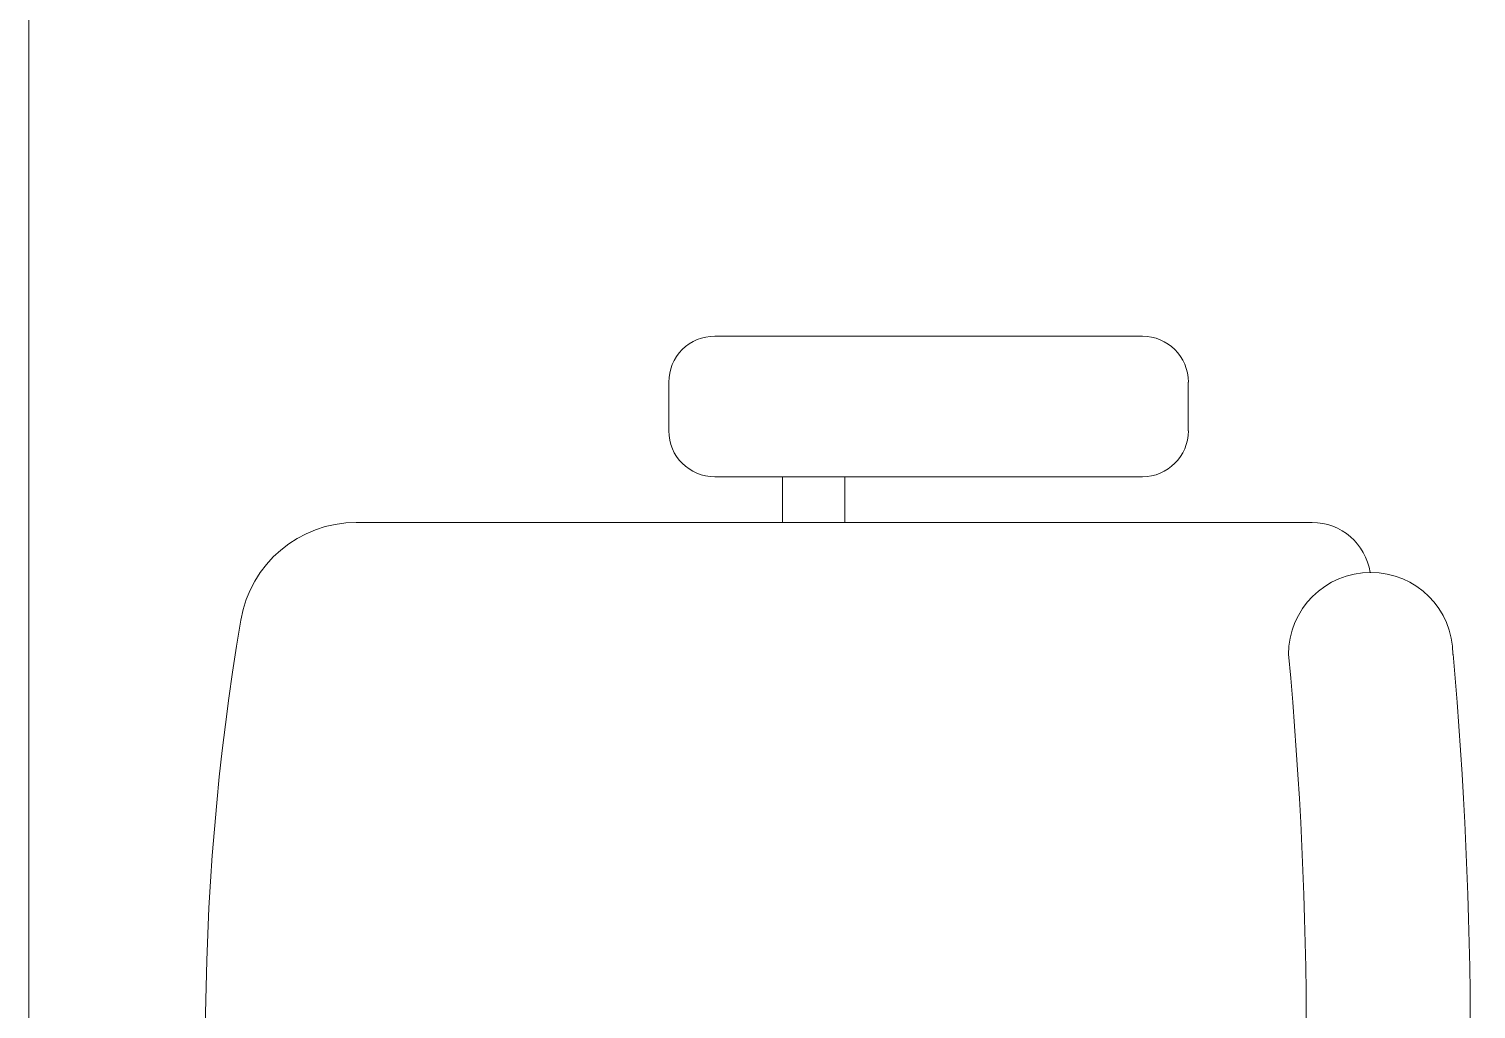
# Model space of a CAD drawing. Header units: millimetres. Extents: x 26027 to 581921, y 7230 to 233891.
# Drawn here: x 479136 to 479754, y 151806 to 152224 of the extents above; entities that cross this region are included whole.
import ezdxf

# ---------------------------------------------------------------- set-up
doc = ezdxf.new("R2010")
doc.units = ezdxf.units.MM
doc.header["$LTSCALE"] = 5
doc.layers.add('Medical Equipment and Furniture', color=163, linetype='Continuous', lineweight=0)
doc.layers.add('NEW', color=1, linetype='Continuous', lineweight=5)

# ---------------------------------------------------------------- blocks, each defined once
blk = doc.blocks.new('GF21043-P')
at = {"color": 0}
blk.add_line((-0.8, 0), (0.8, 0), dxfattribs=at)
blk = doc.blocks.new('*X15')
at = {"color": 0}
for p, q in [((5, 3), (5, 3)), ((5, 3), (5, 3)), ((5, 3), (5, 3)), ((5, 3), (5, 3)), ((5, 3), (5, 3)), ((5, 3), (5, 3)), ((5, 3), (5, 3)), ((5, 3), (5, 3)), ((5, 3), (5, 3)), ((5, 3), (5, 3)), ((5, 3), (5, 3)), ((5, 3), (5, 3)), ((5, 3), (5, 3)), ((5, 3), (5, 3)), ((5, 3), (5, 3)), ((5, 3), (5, 3)), ((5, 3), (5, 3)), ((5, 3), (5, 3)), ((5, 3), (5, 3)), ((5, 3), (5, 3)), ((5, 3), (5, 3)), ((5, 3), (5, 3)), ((5, 3), (5, 3)), ((5, 3), (5, 3)), ((5, 3), (5, 3)), ((5, 3), (5, 3)), ((5, 3), (5, 3)), ((5, 3), (5, 3)), ((5, 3), (5, 3)), ((5, 3), (5, 3)), ((5, 3), (5, 3)), ((5, 3), (5, 3)), ((5, 3), (5, 3)), ((5, 3), (5, 3)), ((5, 3), (5, 3)), ((5, 3), (5, 3)), ((5, 3), (5, 3)), ((5, 3), (5, 3)), ((5, 3), (5, 3)), ((5, 3), (5, 3)), ((5, 3), (5, 3)), ((5, 3), (5, 3)), ((5, 3), (5, 3)), ((5, 3), (5, 3)), ((5, 3), (5, 3)), ((5, 3), (5, 3)), ((5, 3), (5, 3)), ((5, 3), (5, 3)), ((5, 3), (5, 3)), ((5, 3), (5, 3)), ((5, 3), (5, 3)), ((5, 3), (5, 3)), ((5, 3), (5, 3)), ((5, 3), (5, 3)), ((5, 3), (5, 3)), ((5, 3), (5, 3)), ((5, 3), (5, 3)), ((5, 3), (5, 3)), ((5, 3), (5, 3)), ((5, 3), (5, 3)), ((5, 3), (5, 3)), ((5, 3), (5, 3)), ((5, 3), (5, 3)), ((5, 3), (5, 3)), ((5, 3), (5, 3)), ((5, 3), (5, 3)), ((6, 3), (5, 3)), ((5, 3), (5, 3)), ((6, 3), (5, 3)), ((5, 3), (5, 3)), ((6, 3), (5, 3)), ((5, 3), (5, 3)), ((6, 3), (5, 3)), ((5, 3), (5, 3)), ((5, 3), (5, 3)), ((5, 3), (5, 3)), ((5, 3), (5, 3)), ((5, 3), (5, 3)), ((5, 3), (5, 3)), ((5, 3), (5, 3)), ((5, 3), (5, 3)), ((5, 3), (5, 3)), ((5, 3), (5, 3)), ((5, 3), (5, 3)), ((5, 3), (5, 3)), ((5, 3), (5, 3)), ((5, 3), (5, 3)), ((5, 3), (5, 3)), ((5, 3), (5, 3)), ((5, 3), (5, 3)), ((5, 3), (5, 3)), ((5, 3), (5, 3)), ((5, 3), (5, 3)), ((5, 3), (5, 3)), ((5, 3), (5, 3)), ((5, 3), (5, 3)), ((6, 3), (6, 3)), ((6, 3), (6, 3)), ((6, 3), (6, 3)), ((6, 3), (6, 3)), ((6, 3), (6, 3)), ((6, 3), (6, 3)), ((6, 3), (6, 3)), ((6, 3), (6, 3)), ((6, 3), (6, 3)), ((6, 3), (6, 3)), ((6, 3), (6, 3)), ((6, 3), (6, 3)), ((6, 3), (6, 3)), ((6, 3), (6, 3)), ((6, 3), (6, 3)), ((6, 3), (6, 3)), ((6, 3), (6, 3)), ((6, 3), (6, 3)), ((6, 3), (6, 3)), ((6, 3), (6, 3)), ((6, 3), (6, 3)), ((6, 3), (6, 3)), ((6, 3), (6, 3)), ((6, 3), (6, 3)), ((6, 3), (6, 3)), ((6, 3), (6, 3)), ((6, 3), (6, 3)), ((6, 3), (6, 3)), ((6, 3), (6, 3)), ((6, 3), (6, 3)), ((6, 3), (6, 3)), ((6, 3), (6, 3)), ((6, 3), (6, 3)), ((6, 3), (6, 3)), ((6, 3), (6, 3)), ((6, 3), (6, 3)), ((6, 3), (6, 3)), ((6, 3), (6, 3)), ((6, 3), (6, 3)), ((6, 3), (6, 3)), ((6, 3), (6, 3)), ((6, 3), (6, 3)), ((6, 3), (6, 3)), ((6, 3), (6, 3)), ((6, 3), (6, 3)), ((6, 3), (6, 3)), ((6, 3), (6, 3)), ((6, 3), (6, 3)), ((6, 3), (6, 3)), ((6, 3), (6, 3)), ((6, 3), (6, 3)), ((6, 3), (6, 3)), ((6, 3), (6, 3)), ((6, 3), (6, 3)), ((6, 3), (6, 3)), ((6, 3), (6, 3)), ((6, 3), (6, 3)), ((6, 3), (6, 3)), ((6, 3), (6, 3)), ((6, 3), (6, 3)), ((6, 3), (6, 3)), ((6, 3), (6, 3)), ((6, 3), (6, 3)), ((6, 3), (6, 3)), ((6, 3), (6, 3)), ((6, 3), (6, 3)), ((6, 3), (6, 3)), ((6, 3), (6, 3)), ((6, 3), (6, 3)), ((6, 3), (6, 3)), ((6, 3), (6, 3)), ((6, 3), (6, 3)), ((6, 3), (6, 3)), ((6, 3), (6, 3)), ((6, 3), (6, 3)), ((6, 3), (6, 3)), ((6, 3), (6, 3)), ((6, 3), (6, 3)), ((6, 3), (6, 3)), ((6, 3), (6, 3)), ((6, 3), (6, 3)), ((6, 3), (6, 3)), ((6, 3), (6, 3)), ((6, 3), (6, 3)), ((6, 3), (6, 3)), ((6, 3), (6, 3)), ((6, 3), (6, 3)), ((6, 3), (6, 3)), ((6, 3), (6, 3)), ((6, 3), (6, 3)), ((6, 3), (6, 3)), ((6, 3), (6, 3)), ((6, 3), (6, 3)), ((6, 3), (6, 3)), ((6, 3), (6, 3)), ((6, 3), (6, 3)), ((6, 3), (6, 3)), ((6, 3), (6, 3)), ((6, 3), (6, 3)), ((6, 3), (6, 3)), ((6, 3), (6, 3)), ((6, 3), (6, 3)), ((6, 3), (6, 3)), ((6, 3), (6, 3)), ((6, 3), (6, 3)), ((6, 3), (6, 3)), ((6, 3), (6, 3)), ((6, 3), (6, 3)), ((6, 3), (6, 3)), ((6, 3), (6, 3)), ((6, 3), (6, 3)), ((6, 3), (6, 3)), ((6, 3), (6, 3)), ((6, 3), (6, 3)), ((6, 3), (6, 3)), ((6, 3), (6, 3)), ((6, 3), (6, 3)), ((6, 3), (6, 3)), ((6, 3), (6, 3)), ((6, 3), (6, 3)), ((6, 3), (6, 3)), ((6, 3), (6, 3)), ((6, 3), (6, 3)), ((6, 3), (6, 3)), ((6, 3), (6, 3)), ((6, 3), (6, 3)), ((6, 3), (6, 3)), ((6, 3), (6, 3)), ((6, 3), (6, 3)), ((6, 3), (6, 3)), ((6, 3), (6, 3)), ((6, 3), (6, 3)), ((6, 3), (6, 3)), ((6, 3), (6, 3)), ((6, 3), (6, 3)), ((6, 3), (6, 3)), ((6, 3), (6, 3)), ((6, 3), (6, 3)), ((6, 3), (6, 3)), ((6, 3), (6, 3)), ((6, 3), (6, 3)), ((6, 3), (6, 3)), ((6, 3), (6, 3)), ((6, 3), (6, 3)), ((6, 3), (6, 3)), ((6, 3), (6, 3)), ((6, 3), (6, 3)), ((6, 3), (6, 3)), ((6, 3), (6, 3)), ((6, 3), (6, 3)), ((6, 3), (6, 3)), ((6, 3), (6, 3)), ((6, 3), (6, 3)), ((6, 3), (6, 3)), ((6, 3), (6, 3)), ((6, 3), (6, 3)), ((6, 3), (6, 3)), ((6, 3), (6, 3)), ((6, 3), (6, 3)), ((6, 3), (6, 3)), ((6, 3), (6, 3)), ((6, 3), (6, 3)), ((6, 3), (6, 3)), ((6, 3), (6, 3)), ((6, 3), (6, 3)), ((6, 3), (6, 3)), ((6, 3), (6, 3)), ((6, 3), (6, 3)), ((6, 3), (6, 3)), ((6, 3), (6, 3)), ((6, 3), (6, 3)), ((6, 3), (6, 3)), ((6, 3), (6, 3)), ((6, 3), (6, 3)), ((6, 3), (6, 3)), ((6, 3), (6, 3)), ((6, 3), (6, 3)), ((6, 3), (6, 3)), ((6, 3), (6, 3)), ((6, 3), (6, 3)), ((6, 3), (6, 3)), ((6, 3), (6, 3)), ((6, 3), (6, 3)), ((6, 3), (6, 3)), ((6, 3), (6, 3)), ((6, 3), (6, 3)), ((6, 3), (6, 3)), ((6, 3), (6, 3)), ((6, 3), (6, 3)), ((6, 3), (6, 3)), ((6, 3), (6, 3)), ((6, 3), (6, 3)), ((6, 3), (6, 3)), ((6, 3), (6, 3)), ((6, 3), (6, 3)), ((6, 3), (6, 3)), ((6, 3), (6, 3)), ((6, 3), (6, 3)), ((6, 3), (6, 3)), ((6, 3), (6, 3)), ((6, 3), (6, 3)), ((6, 3), (6, 3)), ((6, 3), (6, 3)), ((6, 3), (6, 3)), ((6, 3), (5, 3)), ((6, 3), (5, 3)), ((6, 3), (5, 3)), ((6, 3), (5, 3)), ((6, 3), (5, 3)), ((6, 3), (6, 3)), ((6, 3), (6, 3)), ((6, 3), (6, 3)), ((6, 3), (6, 3)), ((6, 3), (6, 3)), ((6, 3), (6, 3)), ((6, 3), (6, 3)), ((6, 3), (6, 3)), ((6, 3), (6, 3)), ((6, 3), (6, 3)), ((6, 3), (6, 3)), ((6, 3), (6, 3)), ((6, 3), (6, 3)), ((6, 3), (6, 3)), ((6, 3), (6, 3)), ((6, 3), (6, 3)), ((6, 3), (6, 3)), ((6, 3), (6, 3)), ((6, 3), (6, 3)), ((6, 3), (6, 3)), ((6, 3), (6, 3)), ((6, 3), (6, 3)), ((6, 3), (6, 3)), ((6, 3), (6, 3)), ((6, 3), (6, 3)), ((6, 3), (6, 3)), ((6, 3), (6, 3)), ((6, 3), (6, 3)), ((6, 3), (6, 3)), ((6, 3), (6, 3)), ((6, 3), (6, 3)), ((6, 3), (6, 3)), ((6, 3), (6, 3)), ((6, 3), (6, 3)), ((6, 3), (6, 3)), ((6, 3), (6, 3)), ((6, 3), (6, 3)), ((6, 3), (6, 3)), ((6, 3), (6, 3)), ((6, 3), (6, 3)), ((6, 3), (6, 3)), ((6, 3), (6, 3)), ((6, 3), (6, 3)), ((6, 3), (6, 3)), ((6, 3), (6, 3)), ((6, 3), (6, 3)), ((6, 3), (6, 3)), ((6, 3), (6, 3)), ((6, 3), (6, 3)), ((6, 3), (6, 3)), ((6, 3), (6, 3)), ((6, 3), (6, 3)), ((6, 3), (6, 3)), ((6, 3), (6, 3)), ((6, 3), (6, 3)), ((6, 3), (6, 3)), ((6, 3), (6, 3)), ((6, 3), (6, 3)), ((6, 3), (6, 3)), ((6, 3), (6, 3)), ((6, 3), (6, 3)), ((6, 3), (6, 3)), ((6, 3), (6, 3)), ((6, 3), (6, 3)), ((6, 3), (6, 3)), ((6, 3), (6, 3)), ((6, 3), (6, 3)), ((6, 3), (6, 3)), ((6, 3), (6, 3)), ((6, 3), (6, 3)), ((6, 3), (6, 3)), ((6, 3), (6, 3)), ((6, 3), (6, 3)), ((6, 3), (6, 3)), ((6, 3), (6, 3)), ((6, 3), (6, 3)), ((6, 3), (6, 3)), ((6, 3), (6, 3)), ((6, 3), (6, 3)), ((6, 3), (6, 3)), ((6, 3), (6, 3)), ((6, 3), (6, 3)), ((6, 3), (6, 3)), ((6, 3), (6, 3)), ((6, 3), (6, 3)), ((6, 3), (6, 3)), ((6, 3), (6, 3)), ((6, 3), (6, 3)), ((6, 3), (6, 3)), ((6, 3), (6, 3)), ((6, 3), (6, 3)), ((6, 3), (6, 3)), ((6, 3), (6, 3)), ((6, 3), (6, 3)), ((6, 3), (6, 3)), ((6, 3), (6, 3)), ((6, 3), (6, 3)), ((6, 3), (6, 3)), ((6, 3), (6, 3)), ((6, 3), (6, 3)), ((6, 3), (6, 3)), ((6, 3), (6, 3)), ((6, 3), (6, 3)), ((6, 3), (6, 3)), ((6, 3), (6, 3)), ((6, 3), (6, 3)), ((6, 3), (6, 3)), ((6, 3), (6, 3)), ((6, 3), (6, 3)), ((6, 3), (6, 3)), ((6, 3), (6, 3)), ((6, 3), (6, 3)), ((6, 3), (6, 3)), ((6, 3), (6, 3)), ((6, 3), (6, 3)), ((6, 3), (6, 3)), ((6, 3), (6, 3)), ((6, 3), (6, 3)), ((6, 3), (6, 3)), ((6, 3), (6, 3)), ((6, 3), (6, 3)), ((6, 3), (6, 3)), ((6, 3), (6, 3)), ((6, 3), (6, 3)), ((6, 3), (6, 3)), ((6, 3), (6, 3)), ((6, 3), (6, 3)), ((6, 3), (6, 3)), ((6, 3), (6, 3)), ((6, 3), (6, 3)), ((6, 3), (6, 3)), ((6, 3), (6, 3)), ((6, 3), (6, 3)), ((6, 3), (6, 3)), ((6, 3), (6, 3)), ((6, 3), (6, 3)), ((6, 3), (6, 3)), ((6, 3), (6, 3)), ((6, 3), (6, 3)), ((6, 3), (6, 3)), ((6, 3), (6, 3)), ((6, 3), (6, 3)), ((6, 3), (6, 3)), ((6, 3), (6, 3)), ((6, 3), (6, 3)), ((6, 3), (6, 3)), ((6, 3), (6, 3)), ((6, 3), (6, 3)), ((6, 3), (6, 3)), ((6, 3), (6, 3)), ((6, 3), (6, 3)), ((6, 3), (6, 3)), ((6, 3), (6, 3)), ((6, 3), (6, 3)), ((6, 3), (6, 3)), ((6, 3), (6, 3)), ((6, 3), (6, 3)), ((6, 3), (6, 3)), ((6, 3), (6, 3)), ((6, 3), (6, 3)), ((6, 3), (6, 3)), ((6, 3), (6, 3)), ((6, 3), (6, 3)), ((6, 3), (6, 3)), ((6, 3), (6, 3)), ((6, 3), (6, 3)), ((6, 3), (6, 3)), ((6, 3), (6, 3)), ((6, 3), (6, 3)), ((6, 3), (6, 3)), ((6, 3), (6, 3)), ((6, 3), (6, 3)), ((6, 3), (6, 3)), ((6, 3), (6, 3)), ((6, 3), (6, 3)), ((6, 3), (6, 3)), ((6, 3), (6, 3)), ((6, 3), (6, 3)), ((6, 3), (6, 3)), ((6, 3), (6, 3)), ((6, 3), (6, 3)), ((6, 3), (6, 3)), ((6, 3), (6, 3)), ((6, 3), (6, 3)), ((6, 3), (6, 3)), ((6, 3), (6, 3)), ((6, 3), (6, 3)), ((6, 3), (6, 3)), ((6, 3), (6, 3)), ((6, 3), (6, 3)), ((6, 3), (6, 3)), ((6, 3), (6, 3)), ((6, 3), (6, 3)), ((6, 3), (6, 3)), ((6, 3), (6, 3)), ((6, 3), (6, 3)), ((6, 3), (6, 3)), ((6, 3), (6, 3)), ((6, 3), (6, 3)), ((6, 3), (6, 3)), ((6, 3), (6, 3)), ((6, 3), (6, 3)), ((6, 3), (6, 3)), ((6, 3), (6, 3)), ((6, 3), (6, 3)), ((6, 3), (6, 3)), ((6, 3), (6, 3)), ((6, 3), (6, 3)), ((6, 3), (6, 3)), ((6, 3), (6, 3)), ((6, 3), (6, 3)), ((6, 3), (6, 3)), ((6, 3), (6, 3)), ((6, 3), (6, 3)), ((6, 3), (6, 3)), ((6, 3), (6, 3)), ((6, 3), (6, 3)), ((6, 3), (6, 3)), ((6, 3), (6, 3)), ((6, 3), (6, 3)), ((6, 3), (6, 3)), ((6, 3), (6, 3)), ((6, 3), (6, 3)), ((6, 3), (6, 3)), ((6, 3), (6, 3)), ((6, 3), (6, 3)), ((6, 3), (6, 3)), ((6, 3), (6, 3)), ((6, 3), (6, 3)), ((6, 3), (6, 3)), ((6, 3), (6, 3)), ((6, 3), (6, 3)), ((6, 3), (6, 3)), ((6, 3), (6, 3)), ((6, 3), (6, 3)), ((6, 3), (6, 3)), ((6, 3), (6, 3)), ((6, 3), (6, 3)), ((6, 3), (6, 3)), ((6, 3), (6, 3)), ((6, 3), (6, 3)), ((6, 3), (6, 3)), ((6, 3), (6, 3)), ((6, 3), (6, 3)), ((6, 3), (6, 3)), ((6, 3), (6, 3)), ((6, 3), (6, 3)), ((6, 3), (6, 3)), ((6, 3), (6, 3)), ((6, 3), (6, 3)), ((6, 3), (6, 3)), ((6, 3), (6, 3)), ((6, 3), (6, 3)), ((6, 3), (6, 3)), ((6, 3), (6, 3)), ((6, 3), (6, 3)), ((6, 3), (6, 3)), ((6, 3), (6, 3)), ((6, 3), (6, 3)), ((6, 3), (6, 3)), ((6, 3), (6, 3)), ((6, 3), (6, 3)), ((6, 3), (6, 3)), ((6, 3), (6, 3)), ((6, 3), (6, 3)), ((6, 3), (6, 3)), ((6, 3), (6, 3)), ((6, 3), (6, 3)), ((6, 3), (6, 3)), ((6, 3), (6, 3)), ((6, 3), (6, 3)), ((6, 3), (6, 3)), ((6, 3), (6, 3)), ((6, 3), (6, 3)), ((6, 3), (6, 3)), ((6, 3), (6, 3)), ((6, 3), (6, 3)), ((6, 3), (6, 3)), ((6, 3), (6, 3)), ((6, 3), (6, 3)), ((6, 3), (6, 3)), ((6, 3), (6, 3)), ((6, 3), (6, 3)), ((6, 3), (6, 3)), ((6, 3), (6, 3)), ((6, 3), (6, 3)), ((6, 3), (6, 3)), ((6, 3), (6, 3)), ((6, 3), (6, 3)), ((6, 3), (6, 3)), ((6, 3), (6, 3)), ((6, 3), (6, 3)), ((6, 3), (6, 3)), ((6, 3), (6, 3)), ((6, 3), (6, 3)), ((6, 3), (6, 3)), ((6, 3), (6, 3)), ((6, 3), (6, 3)), ((6, 3), (6, 3)), ((6, 3), (6, 3)), ((6, 3), (6, 3)), ((6, 3), (6, 3)), ((6, 3), (6, 3)), ((6, 3), (6, 3)), ((6, 3), (6, 3)), ((6, 3), (6, 3)), ((6, 3), (6, 3)), ((6, 3), (6, 3)), ((6, 3), (6, 3)), ((6, 3), (6, 3)), ((6, 3), (6, 3)), ((6, 3), (6, 3)), ((6, 3), (6, 3)), ((6, 3), (6, 3)), ((6, 3), (6, 3)), ((6, 3), (6, 3)), ((6, 3), (6, 3))]:
    blk.add_line(p, q, dxfattribs=at)
blk = doc.blocks.new('*X16')
at = {"color": 0}
for p, q in [((13, 1), (13, 1)), ((13, 1), (13, 1)), ((13, 1), (13, 1)), ((13, 1), (13, 1)), ((13, 1), (13, 1)), ((13, 1), (13, 1)), ((13, 1), (13, 1)), ((13, 1), (13, 1)), ((13, 1), (13, 1)), ((13, 1), (13, 1)), ((13, 1), (13, 1)), ((13, 1), (13, 1)), ((13, 1), (13, 1)), ((13, 1), (13, 1)), ((13, 1), (13, 1)), ((13, 1), (14, 1)), ((13, 1), (14, 1)), ((13, 1), (14, 1)), ((13, 1), (13, 1)), ((13, 1), (13, 1)), ((13, 1), (13, 1)), ((13, 1), (13, 1)), ((13, 1), (13, 1)), ((13, 1), (13, 1)), ((13, 1), (13, 1)), ((13, 1), (13, 1)), ((13, 1), (13, 1)), ((13, 1), (13, 1)), ((13, 1), (13, 1)), ((13, 1), (13, 1)), ((13, 1), (13, 1)), ((13, 1), (13, 1)), ((13, 1), (13, 1)), ((13, 1), (13, 1)), ((13, 1), (13, 1)), ((13, 1), (13, 1)), ((13, 1), (13, 1)), ((13, 1), (13, 1)), ((13, 1), (13, 1)), ((13, 1), (13, 1)), ((13, 1), (13, 1)), ((13, 1), (13, 1)), ((13, 1), (13, 1)), ((13, 1), (13, 1)), ((13, 1), (13, 1)), ((13, 1), (13, 1)), ((13, 1), (13, 1)), ((13, 1), (13, 1)), ((13, 1), (13, 1)), ((13, 1), (13, 1)), ((13, 1), (13, 1)), ((13, 1), (13, 1)), ((13, 1), (13, 1)), ((13, 1), (13, 1)), ((13, 1), (13, 1)), ((13, 1), (13, 1)), ((13, 1), (13, 1)), ((13, 1), (13, 1)), ((13, 1), (13, 1)), ((13, 1), (13, 1)), ((13, 1), (13, 1)), ((13, 1), (13, 1)), ((13, 1), (13, 1)), ((13, 1), (13, 1)), ((13, 1), (13, 1)), ((13, 1), (13, 1)), ((13, 1), (13, 1)), ((13, 1), (13, 1)), ((13, 1), (13, 1)), ((13, 1), (13, 1)), ((13, 1), (13, 1)), ((13, 1), (13, 1)), ((13, 1), (13, 1)), ((13, 1), (13, 1)), ((13, 1), (13, 1)), ((13, 1), (13, 1)), ((13, 1), (13, 1)), ((13, 1), (13, 1)), ((13, 1), (13, 1)), ((13, 1), (13, 1)), ((13, 1), (13, 1)), ((13, 1), (13, 1)), ((13, 1), (13, 1)), ((13, 1), (13, 1)), ((13, 1), (13, 1)), ((13, 1), (13, 1)), ((13, 1), (13, 1)), ((13, 1), (13, 1)), ((13, 1), (13, 1)), ((13, 1), (13, 1)), ((13, 1), (13, 1)), ((13, 1), (13, 1)), ((13, 1), (13, 1)), ((13, 1), (13, 1)), ((13, 1), (13, 1)), ((13, 1), (13, 1)), ((13, 1), (13, 1)), ((13, 1), (13, 1)), ((13, 1), (13, 1)), ((13, 1), (13, 1)), ((13, 1), (13, 1)), ((13, 1), (13, 1)), ((13, 1), (13, 1)), ((13, 1), (13, 1)), ((13, 1), (13, 1)), ((13, 1), (13, 1)), ((13, 1), (13, 1)), ((13, 1), (13, 1)), ((13, 1), (13, 1)), ((13, 1), (13, 1)), ((13, 1), (13, 1)), ((13, 1), (13, 1)), ((13, 1), (13, 1)), ((13, 1), (13, 1)), ((13, 1), (13, 1)), ((13, 1), (13, 1)), ((13, 1), (13, 1)), ((13, 1), (13, 1)), ((13, 1), (13, 1)), ((13, 1), (13, 1)), ((13, 1), (13, 1)), ((13, 1), (13, 1)), ((13, 1), (13, 1)), ((13, 1), (14, 1)), ((13, 0), (13, 0)), ((13, 0), (13, 0)), ((13, 0), (13, 0)), ((13, 0), (13, 0)), ((13, 0), (13, 0)), ((13, 0), (13, 0)), ((13, 0), (13, 0)), ((13, 0), (13, 0)), ((13, 0), (13, 0)), ((13, 0), (13, 0)), ((13, 0), (13, 0)), ((13, 0), (13, 0)), ((13, 0), (13, 0)), ((13, 0), (13, 0)), ((13, 0), (13, 0)), ((13, 0), (13, 0)), ((13, 0), (13, 0)), ((13, 0), (13, 0)), ((13, 0), (13, 0)), ((13, 0), (13, 0)), ((13, 0), (13, 0)), ((13, 0), (13, 0)), ((13, 0), (13, 0)), ((13, 0), (13, 0)), ((13, 0), (13, 0)), ((13, 0), (13, 0)), ((13, 0), (13, 0)), ((13, 0), (13, 0)), ((13, 0), (13, 0)), ((13, 0), (13, 0)), ((13, 0), (13, 0)), ((13, 0), (13, 0)), ((13, 0), (13, 0)), ((13, 0), (13, 0)), ((13, 0), (13, 0)), ((13, 0), (13, 0)), ((13, 0), (13, 0)), ((13, 0), (13, 0)), ((13, 0), (13, 0)), ((13, 0), (13, 0)), ((13, 0), (13, 0)), ((13, 0), (13, 0)), ((13, 0), (13, 0)), ((13, 0), (13, 0)), ((13, 0), (13, 0)), ((13, 0), (13, 0)), ((13, 0), (13, 0)), ((13, 0), (13, 0)), ((13, 0), (14, 0)), ((13, 0), (14, 0)), ((13, 0), (13, 0)), ((13, 0), (14, 0)), ((14, 1), (14, 1)), ((14, 1), (14, 1)), ((14, 1), (14, 1)), ((14, 1), (14, 1)), ((14, 1), (14, 1)), ((14, 1), (14, 1)), ((14, 1), (14, 1)), ((14, 1), (14, 1)), ((14, 1), (14, 1)), ((14, 1), (14, 1)), ((14, 1), (14, 1)), ((14, 1), (14, 1)), ((14, 1), (14, 1)), ((14, 1), (14, 1)), ((14, 1), (14, 1)), ((14, 1), (14, 1)), ((14, 1), (14, 1)), ((14, 1), (14, 1)), ((14, 1), (14, 1)), ((14, 1), (14, 1)), ((14, 1), (14, 1)), ((14, 1), (14, 1)), ((14, 1), (14, 1)), ((14, 1), (14, 1)), ((14, 1), (14, 1)), ((14, 1), (14, 1)), ((14, 1), (14, 1)), ((14, 1), (14, 1)), ((14, 1), (14, 1)), ((14, 1), (14, 1)), ((14, 1), (14, 1)), ((14, 1), (14, 1)), ((14, 1), (14, 1)), ((14, 1), (14, 1)), ((14, 1), (14, 1)), ((14, 1), (14, 1)), ((14, 1), (14, 1)), ((14, 1), (14, 1)), ((14, 1), (14, 1)), ((14, 1), (14, 1)), ((14, 1), (14, 1)), ((14, 1), (14, 1)), ((14, 1), (14, 1)), ((14, 1), (14, 1)), ((14, 1), (14, 1)), ((14, 1), (14, 1)), ((14, 1), (14, 1)), ((14, 1), (14, 1)), ((14, 1), (14, 1)), ((14, 1), (14, 1)), ((14, 1), (14, 1)), ((14, 1), (14, 1)), ((14, 1), (14, 1)), ((14, 1), (14, 1)), ((14, 1), (14, 1)), ((14, 1), (14, 1)), ((14, 1), (14, 1)), ((14, 1), (14, 1)), ((14, 1), (14, 1)), ((14, 1), (14, 1)), ((14, 1), (14, 1)), ((14, 1), (14, 1)), ((14, 1), (14, 1)), ((14, 1), (14, 1)), ((14, 1), (14, 1)), ((14, 1), (14, 1)), ((14, 1), (14, 1)), ((14, 1), (14, 1)), ((14, 1), (14, 1)), ((14, 1), (14, 1)), ((14, 1), (14, 1)), ((14, 1), (14, 1)), ((14, 1), (14, 1)), ((14, 1), (14, 1)), ((14, 1), (14, 1)), ((14, 1), (14, 1)), ((14, 1), (14, 1)), ((14, 1), (14, 1)), ((14, 1), (14, 1)), ((14, 1), (14, 1)), ((14, 1), (14, 1)), ((14, 1), (14, 1)), ((14, 1), (14, 1)), ((14, 1), (14, 1)), ((14, 1), (14, 1)), ((14, 1), (14, 1)), ((14, 1), (14, 1)), ((14, 1), (14, 1)), ((14, 1), (14, 1)), ((14, 1), (14, 1)), ((14, 1), (14, 1)), ((14, 1), (14, 1)), ((14, 1), (14, 1)), ((14, 1), (14, 1)), ((14, 0), (14, 0)), ((14, 0), (14, 0)), ((14, 0), (14, 0)), ((14, 0), (14, 0)), ((14, 0), (14, 0)), ((14, 0), (14, 0)), ((14, 0), (14, 0)), ((14, 0), (14, 0)), ((14, 0), (14, 0)), ((14, 0), (14, 0)), ((14, 0), (14, 0)), ((14, 0), (14, 0)), ((14, 0), (14, 0)), ((14, 0), (14, 0)), ((14, 0), (14, 0)), ((14, 0), (14, 0)), ((14, 0), (14, 0)), ((14, 0), (14, 0)), ((14, 0), (14, 0)), ((14, 0), (14, 0)), ((14, 0), (14, 0)), ((14, 0), (14, 0)), ((14, 0), (14, 0)), ((14, 0), (14, 0)), ((14, 0), (14, 0)), ((14, 0), (14, 0)), ((14, 0), (14, 0)), ((14, 0), (14, 0)), ((14, 0), (14, 0)), ((14, 0), (14, 0)), ((14, 0), (14, 0)), ((14, 0), (14, 0)), ((14, 0), (14, 0)), ((14, 0), (14, 0)), ((14, 0), (14, 0)), ((14, 0), (14, 0)), ((14, 0), (14, 0)), ((14, 0), (14, 0)), ((14, 0), (14, 0)), ((14, 0), (14, 0)), ((14, 0), (14, 0)), ((14, 0), (14, 0)), ((14, 0), (14, 0)), ((14, 0), (14, 0)), ((14, 0), (14, 0)), ((14, 0), (14, 0)), ((14, 0), (14, 0)), ((14, 0), (14, 0)), ((13, 0), (13, 0)), ((13, 0), (14, 0)), ((13, 0), (13, 0)), ((13, 0), (14, 0)), ((13, 0), (13, 0)), ((13, 0), (14, 0)), ((13, 0), (13, 0)), ((13, 0), (13, 0)), ((13, 0), (13, 0)), ((13, 0), (13, 0)), ((13, 0), (14, 0)), ((13, 0), (13, 0)), ((13, 0), (14, 0)), ((13, 0), (13, 0)), ((13, 0), (14, 0)), ((13, 0), (13, 0)), ((13, 0), (14, 0)), ((13, 0), (13, 0)), ((13, 0), (14, 0)), ((13, 0), (13, 0)), ((13, 0), (14, 0)), ((13, 0), (13, 0)), ((13, 0), (14, 0)), ((13, 0), (13, 0)), ((13, 0), (13, 0)), ((13, 0), (13, 0)), ((13, 0), (14, 0)), ((13, 0), (13, 0)), ((13, 0), (14, 0)), ((13, 0), (13, 0)), ((13, 0), (14, 0)), ((13, 0), (13, 0)), ((13, 0), (14, 0)), ((13, 0), (13, 0)), ((13, 0), (13, 0)), ((13, 0), (13, 0)), ((13, 0), (13, 0)), ((13, 0), (13, 0)), ((13, 0), (13, 0)), ((13, 0), (13, 0)), ((13, 0), (13, 0)), ((13, 0), (13, 0)), ((13, 0), (13, 0)), ((13, 0), (13, 0)), ((13, 0), (13, 0)), ((13, 0), (13, 0)), ((13, 0), (13, 0)), ((13, 0), (13, 0)), ((13, 0), (13, 0)), ((13, 0), (13, 0)), ((13, 0), (13, 0)), ((13, 0), (13, 0)), ((13, 0), (13, 0)), ((13, 0), (13, 0)), ((13, 0), (13, 0)), ((13, 0), (13, 0)), ((13, 0), (13, 0)), ((13, 0), (13, 0)), ((13, 0), (13, 0)), ((13, 0), (13, 0)), ((13, 0), (13, 0)), ((13, 0), (13, 0)), ((13, 0), (13, 0)), ((13, 0), (13, 0)), ((13, -1), (13, -1)), ((13, -1), (13, -1)), ((13, -1), (13, -1)), ((13, -1), (13, -1)), ((13, -1), (13, -1)), ((13, -1), (14, -1)), ((13, -1), (13, -1)), ((14, 0), (14, 0)), ((14, 0), (14, 0)), ((14, 0), (14, 0)), ((14, 0), (14, 0)), ((14, 0), (14, 0)), ((14, 0), (14, 0)), ((14, 0), (14, 0)), ((14, 0), (14, 0)), ((14, 0), (14, 0)), ((14, 0), (14, 0)), ((14, 0), (14, 0)), ((14, 0), (14, 0)), ((14, 0), (14, 0)), ((14, 0), (14, 0)), ((14, 0), (14, 0)), ((13, 0), (14, 0)), ((14, 0), (14, 0)), ((14, 0), (14, 0)), ((14, 0), (14, 0)), ((14, 0), (14, 0)), ((14, 0), (14, 0)), ((14, 0), (14, 0)), ((14, 0), (14, 0)), ((14, 0), (14, 0)), ((14, 0), (14, 0)), ((14, 0), (14, 0)), ((14, 0), (14, 0)), ((14, 0), (14, 0)), ((14, 0), (14, 0)), ((14, 0), (14, 0)), ((14, 0), (14, 0)), ((14, 0), (14, 0)), ((14, 0), (14, 0)), ((14, 0), (14, 0)), ((14, 0), (14, 0)), ((14, 0), (14, 0)), ((14, 0), (14, 0)), ((14, 0), (14, 0)), ((14, 0), (14, 0)), ((14, 0), (14, 0)), ((14, 0), (14, 0)), ((14, 0), (14, 0)), ((14, 0), (14, 0)), ((14, 0), (14, 0)), ((14, 0), (14, 0)), ((14, 0), (14, 0)), ((14, 0), (14, 0)), ((14, 0), (14, 0)), ((14, 0), (14, 0)), ((14, 0), (14, 0)), ((14, -1), (14, -1)), ((14, -1), (14, -1)), ((14, -1), (14, -1)), ((14, -1), (14, -1)), ((14, -1), (14, -1))]:
    blk.add_line(p, q, dxfattribs=at)
blk = doc.blocks.new('GF21018-P')
at = {"color": 0}
for p, q in [((0.22049, 0.47563), (0.22049, 0.0675)), ((0.25963, 0.34221), (0.2804, 0.34221)), ((0.24001, 0.32259), (0.24001, 0.14)), ((0.30001, 0.32259), (0.30001, 0.14)), ((0.22049, 0.29372), (0.24001, 0.29372)), ((0.22049, 0.26708), (0.24001, 0.26708)), ((0.25963, 0.12039), (0.2804, 0.12039))]:
    blk.add_line(p, q, dxfattribs=at)
for points in [[(0.24001, 0.29372), (0.24001, 0.29372), (0.24001, 0.29372), (0.24001, 0.29372), (0.24001, 0.29372), (0.24001, 0.29372), (0.24001, 0.29372), (0.24001, 0.29372), (0.24001, 0.29372), (0.24001, 0.29372), (0.24001, 0.29372), (0.24001, 0.29372), (0.24001, 0.29372), (0.24001, 0.29372), (0.24001, 0.29372), (0.24001, 0.29372), (0.24001, 0.29372), (0.24001, 0.29372), (0.24001, 0.29372), (0.24001, 0.29372), (0.24001, 0.29372), (0.24001, 0.29372), (0.24001, 0.29372), (0.24001, 0.29372), (0.24001, 0.29372), (0.24001, 0.29372), (0.24001, 0.29372), (0.24001, 0.29372), (0.24001, 0.29372), (0.24001, 0.29372), (0.24001, 0.29372), (0.24001, 0.29372), (0.24001, 0.29372), (0.24001, 0.29372), (0.24001, 0.29372), (0.24001, 0.29372), (0.24001, 0.29372), (0.24001, 0.29372), (0.24001, 0.29372), (0.24001, 0.29372), (0.24001, 0.29372), (0.24001, 0.29372), (0.24001, 0.29372), (0.24001, 0.29372), (0.24001, 0.29372), (0.24001, 0.29372), (0.24001, 0.29372), (0.24001, 0.29372), (0.24001, 0.29372), (0.24001, 0.29372), (0.24001, 0.29372), (0.24001, 0.29372), (0.24001, 0.29372), (0.24001, 0.29372), (0.24001, 0.29372), (0.24001, 0.29372), (0.24001, 0.29372), (0.24001, 0.29372), (0.24001, 0.29372), (0.24001, 0.29372), (0.24001, 0.29372), (0.24001, 0.29372), (0.24001, 0.29372), (0.24001, 0.29372), (0.24001, 0.29372), (0.24001, 0.29372), (0.24001, 0.29372), (0.24001, 0.29372), (0.24001, 0.29372), (0.24001, 0.29372), (0.24001, 0.29372), (0.24001, 0.29372), (0.24001, 0.29372), (0.24001, 0.29372), (0.24001, 0.29372), (0.24001, 0.29372), (0.24001, 0.29372), (0.24001, 0.29372), (0.24001, 0.29372), (0.24001, 0.29372), (0.24001, 0.29372), (0.24001, 0.29372), (0.24001, 0.29372), (0.24001, 0.29372), (0.24001, 0.29372), (0.24001, 0.29372), (0.24001, 0.29372), (0.24001, 0.29372), (0.24001, 0.29372), (0.24001, 0.29372), (0.24001, 0.29372), (0.24001, 0.29372), (0.24001, 0.29372), (0.24001, 0.29372), (0.24001, 0.29372), (0.24001, 0.29372), (0.24001, 0.29372), (0.24001, 0.29372), (0.24001, 0.29372), (0.24001, 0.29372), (0.24001, 0.29372), (0.24001, 0.29372), (0.24001, 0.29372), (0.24001, 0.29372), (0.24001, 0.29372), (0.24001, 0.29372), (0.24001, 0.29372), (0.24001, 0.29372), (0.24001, 0.29372), (0.24001, 0.29372), (0.24001, 0.29372), (0.24001, 0.29372), (0.24001, 0.29372), (0.24001, 0.29372), (0.24001, 0.29372), (0.24001, 0.29372), (0.24001, 0.29372), (0.24001, 0.29372), (0.24001, 0.29372), (0.24001, 0.29372), (0.24001, 0.29372), (0.24001, 0.29372), (0.24001, 0.29372), (0.24001, 0.29372), (0.24001, 0.29372), (0.24001, 0.29372), (0.24001, 0.29372), (0.24001, 0.29372), (0.24001, 0.29372), (0.24001, 0.29372), (0.24001, 0.29372), (0.24001, 0.29372), (0.24001, 0.29372), (0.24001, 0.29372), (0.24001, 0.29372), (0.24001, 0.29372), (0.24001, 0.29372), (0.24001, 0.29372), (0.24001, 0.29372), (0.24001, 0.29372), (0.24001, 0.29372), (0.24001, 0.29372), (0.24001, 0.29372), (0.24001, 0.29372), (0.24001, 0.29372), (0.24001, 0.29372), (0.24001, 0.29372), (0.24001, 0.29372), (0.24001, 0.29372), (0.24001, 0.29372), (0.24001, 0.29372), (0.24001, 0.29372), (0.24001, 0.29372), (0.24001, 0.29372), (0.24001, 0.29372), (0.24001, 0.29372), (0.24001, 0.29372), (0.24001, 0.29372), (0.24001, 0.29372), (0.24001, 0.29372), (0.24001, 0.29372), (0.24001, 0.29372), (0.24001, 0.29372), (0.24001, 0.29372), (0.24001, 0.29372), (0.24001, 0.29372), (0.24001, 0.29372), (0.24001, 0.29372), (0.24001, 0.29372), (0.24001, 0.29372), (0.24001, 0.29372), (0.24001, 0.29372), (0.24001, 0.29372), (0.24001, 0.29372), (0.24001, 0.29372), (0.24001, 0.29372), (0.24001, 0.29372), (0.24001, 0.29372), (0.24001, 0.29372), (0.24001, 0.29372), (0.24001, 0.29372), (0.24001, 0.29372), (0.24001, 0.29372), (0.24001, 0.29372), (0.24001, 0.29372), (0.24001, 0.29372), (0.24001, 0.29372), (0.24001, 0.29372), (0.24001, 0.29372), (0.24001, 0.29372), (0.24001, 0.29372), (0.24001, 0.29372), (0.24001, 0.29372), (0.24001, 0.29372), (0.24001, 0.29372), (0.24001, 0.29372), (0.24001, 0.29372), (0.24001, 0.29372), (0.24001, 0.29372), (0.24001, 0.29372), (0.24001, 0.29372), (0.24001, 0.29372), (0.24001, 0.29372), (0.24001, 0.29372), (0.24001, 0.29372), (0.24001, 0.29372), (0.24001, 0.29372), (0.24001, 0.29372), (0.24001, 0.29372), (0.24001, 0.29372), (0.24001, 0.29372), (0.24001, 0.29372), (0.24001, 0.29372), (0.24001, 0.29372), (0.24001, 0.29372), (0.24001, 0.29372), (0.24001, 0.29372), (0.24001, 0.29372), (0.24001, 0.29372), (0.24001, 0.29372), (0.24001, 0.29372), (0.24001, 0.29372), (0.24001, 0.29372), (0.24001, 0.29372), (0.24001, 0.29372), (0.24001, 0.29372), (0.24001, 0.29372), (0.24001, 0.29372), (0.24001, 0.29372), (0.24001, 0.29372), (0.24001, 0.29372), (0.24001, 0.29372), (0.24001, 0.29372), (0.24001, 0.29372), (0.24001, 0.29372), (0.24001, 0.29372), (0.24001, 0.29372), (0.24001, 0.29372), (0.24001, 0.29372), (0.24001, 0.29372), (0.24001, 0.29372), (0.24001, 0.29372), (0.24001, 0.29372), (0.24001, 0.29372), (0.24001, 0.29372), (0.24001, 0.29372), (0.24001, 0.29372), (0.24001, 0.29372), (0.24001, 0.29372), (0.24001, 0.29372), (0.24001, 0.29372), (0.24001, 0.29372), (0.24001, 0.29372), (0.24001, 0.29372), (0.24001, 0.29372), (0.24001, 0.29372), (0.24001, 0.29372), (0.24001, 0.29372), (0.24001, 0.29372), (0.24001, 0.29372), (0.24001, 0.29372), (0.24001, 0.29372), (0.24001, 0.29372), (0.24001, 0.29372), (0.24001, 0.29372), (0.24001, 0.29372), (0.24001, 0.29372), (0.24001, 0.29372), (0.24001, 0.29372), (0.24001, 0.29372), (0.24001, 0.29372), (0.24001, 0.29372), (0.24001, 0.29372), (0.24001, 0.29372), (0.24001, 0.29372), (0.24001, 0.29372), (0.24001, 0.29372)], [(0.24001, 0.29372), (0.24001, 0.29372), (0.24001, 0.29372), (0.24001, 0.29372), (0.24001, 0.29372), (0.24001, 0.29372), (0.24001, 0.29372), (0.24001, 0.29372), (0.24001, 0.29372), (0.24001, 0.29372), (0.24001, 0.29372), (0.24001, 0.29372), (0.24001, 0.29372), (0.24001, 0.29372), (0.24001, 0.29372), (0.24001, 0.29372), (0.24001, 0.29372), (0.24001, 0.29372), (0.24001, 0.29372), (0.24001, 0.29372), (0.24001, 0.29372), (0.24001, 0.29372), (0.24001, 0.29372), (0.24001, 0.29372), (0.24001, 0.29372), (0.24001, 0.29372), (0.24001, 0.29372), (0.24001, 0.29372), (0.24001, 0.29372), (0.24001, 0.29372), (0.24001, 0.29372), (0.24001, 0.29372), (0.24001, 0.29372), (0.24001, 0.29372), (0.24001, 0.29372), (0.24001, 0.29372), (0.24001, 0.29372), (0.24001, 0.29372), (0.24001, 0.29372), (0.24001, 0.29372), (0.24001, 0.29372), (0.24001, 0.29372), (0.24001, 0.29372), (0.24001, 0.29372), (0.24001, 0.29372), (0.24001, 0.29372), (0.24001, 0.29372), (0.24001, 0.29372), (0.24001, 0.29372), (0.24001, 0.29372), (0.24001, 0.29372), (0.24001, 0.29372), (0.24001, 0.29372), (0.24001, 0.29372), (0.24001, 0.29372), (0.24001, 0.29372), (0.24001, 0.29372), (0.24001, 0.29372), (0.24001, 0.29372), (0.24001, 0.29372), (0.24001, 0.29372), (0.24001, 0.29372), (0.24001, 0.29372), (0.24001, 0.29372), (0.24001, 0.29372), (0.24001, 0.29372), (0.24001, 0.29372), (0.24001, 0.29372), (0.24001, 0.29372), (0.24001, 0.29372), (0.24001, 0.29372), (0.24001, 0.29372), (0.24001, 0.29372), (0.24001, 0.29372), (0.24001, 0.29372), (0.24001, 0.29372), (0.24001, 0.29372), (0.24001, 0.29372), (0.24001, 0.29372), (0.24001, 0.29372), (0.24001, 0.29372), (0.24001, 0.29372), (0.24001, 0.29372), (0.24001, 0.29372), (0.24001, 0.29372), (0.24001, 0.29372), (0.24001, 0.29372), (0.24001, 0.29372), (0.24001, 0.29372), (0.24001, 0.29372), (0.24001, 0.29372), (0.24001, 0.29372), (0.24001, 0.29372), (0.24001, 0.29372), (0.24001, 0.29372), (0.24001, 0.29372), (0.24001, 0.29372), (0.24001, 0.29372), (0.24001, 0.29372), (0.24001, 0.29372), (0.24001, 0.29372), (0.24001, 0.29372), (0.24001, 0.29372), (0.24001, 0.29372), (0.24001, 0.29372), (0.24001, 0.29372), (0.24001, 0.29372), (0.24001, 0.29372), (0.24001, 0.29372), (0.24001, 0.29372), (0.24001, 0.29372), (0.24001, 0.29372), (0.24001, 0.29372), (0.24001, 0.29372), (0.24001, 0.29372), (0.24001, 0.29372), (0.24001, 0.29372), (0.24001, 0.29372), (0.24001, 0.29372), (0.24001, 0.29372), (0.24001, 0.29372), (0.24001, 0.29372), (0.24001, 0.29372), (0.24001, 0.29372), (0.24001, 0.29372), (0.24001, 0.29372), (0.24001, 0.29372), (0.24001, 0.29372), (0.24001, 0.29372), (0.24001, 0.29372), (0.24001, 0.29372), (0.24001, 0.29372), (0.24001, 0.29372), (0.24001, 0.29372), (0.24001, 0.29372), (0.24001, 0.29372), (0.24001, 0.29372), (0.24001, 0.29372), (0.24001, 0.29372), (0.24001, 0.29372), (0.24001, 0.29372), (0.24001, 0.29372), (0.24001, 0.29372), (0.24001, 0.29372), (0.24001, 0.29372), (0.24001, 0.29372), (0.24001, 0.29372), (0.24001, 0.29372), (0.24001, 0.29372), (0.24001, 0.29372), (0.24001, 0.29372), (0.24001, 0.29372), (0.24001, 0.29372), (0.24001, 0.29372), (0.24001, 0.29372), (0.24001, 0.29372), (0.24001, 0.29372), (0.24001, 0.29372), (0.24001, 0.29372), (0.24001, 0.29372), (0.24001, 0.29372), (0.24001, 0.29372), (0.24001, 0.29372), (0.24001, 0.29372), (0.24001, 0.29372), (0.24001, 0.29372), (0.24001, 0.29372), (0.24001, 0.29372), (0.24001, 0.29372), (0.24001, 0.29372), (0.24001, 0.29372), (0.24001, 0.29372), (0.24001, 0.29372), (0.24001, 0.29372), (0.24001, 0.29372), (0.24001, 0.29372), (0.24001, 0.29372), (0.24001, 0.29372), (0.24001, 0.29372), (0.24001, 0.29372), (0.24001, 0.29372), (0.24001, 0.29372), (0.24001, 0.29372), (0.24001, 0.29372), (0.24001, 0.29372), (0.24001, 0.29372), (0.24001, 0.29372), (0.24001, 0.29372), (0.24001, 0.29372), (0.24001, 0.29372), (0.24001, 0.29372), (0.24001, 0.29372), (0.24001, 0.29372), (0.24001, 0.29372), (0.24001, 0.29372), (0.24001, 0.29372), (0.24001, 0.29372), (0.24001, 0.29372), (0.24001, 0.29372), (0.24001, 0.29372), (0.24001, 0.29372), (0.24001, 0.29372), (0.24001, 0.29372), (0.24001, 0.29372), (0.24001, 0.29372), (0.24001, 0.29372), (0.24001, 0.29372), (0.24001, 0.29372), (0.24001, 0.29372), (0.24001, 0.29372), (0.24001, 0.29372), (0.24001, 0.29372), (0.24001, 0.29372), (0.24001, 0.29372), (0.24001, 0.29372), (0.24001, 0.29372), (0.24001, 0.29372), (0.24001, 0.29372), (0.24001, 0.29372)], [(0.24001, 0.29372), (0.24001, 0.29372), (0.24001, 0.29372), (0.24001, 0.29372), (0.24001, 0.29372), (0.24001, 0.29372), (0.24001, 0.29372), (0.24001, 0.29372), (0.24001, 0.29372), (0.24001, 0.29372), (0.24001, 0.29372), (0.24001, 0.29372), (0.24001, 0.29372), (0.24001, 0.29372), (0.24001, 0.29372), (0.24001, 0.29372), (0.24001, 0.29372), (0.24001, 0.29372), (0.24001, 0.29372), (0.24001, 0.29372), (0.24001, 0.29372), (0.24001, 0.29372), (0.24001, 0.29372), (0.24001, 0.29372), (0.24001, 0.29372), (0.24001, 0.29372), (0.24001, 0.29372), (0.24001, 0.29372), (0.24001, 0.29372), (0.24001, 0.29372), (0.24001, 0.29372), (0.24001, 0.29372), (0.24001, 0.29372), (0.24001, 0.29372), (0.24001, 0.29372), (0.24001, 0.29372), (0.24001, 0.29372), (0.24001, 0.29372), (0.24001, 0.29372), (0.24001, 0.29372), (0.24001, 0.29372), (0.24001, 0.29372), (0.24001, 0.29372), (0.24001, 0.29372), (0.24001, 0.29372), (0.24001, 0.29372), (0.24001, 0.29372), (0.24001, 0.29372), (0.24001, 0.29372), (0.24001, 0.29372), (0.24001, 0.29372), (0.24001, 0.29372), (0.24001, 0.29372), (0.24001, 0.29372), (0.24001, 0.29372), (0.24001, 0.29372), (0.24001, 0.29372), (0.24001, 0.29372), (0.24001, 0.29372), (0.24001, 0.29372), (0.24001, 0.29372), (0.24001, 0.29372), (0.24001, 0.29372), (0.24001, 0.29372), (0.24001, 0.29372), (0.24001, 0.29372), (0.24001, 0.29372), (0.24001, 0.29372), (0.24001, 0.29372), (0.24001, 0.29372), (0.24001, 0.29372), (0.24001, 0.29372), (0.24001, 0.29372), (0.24001, 0.29372), (0.24001, 0.29372), (0.24001, 0.29372), (0.24001, 0.29372), (0.24001, 0.29372), (0.24001, 0.29372), (0.24001, 0.29372), (0.24001, 0.29372), (0.24001, 0.29372), (0.24001, 0.29372), (0.24001, 0.29372), (0.24001, 0.29372), (0.24001, 0.29372), (0.24001, 0.29372), (0.24001, 0.29372), (0.24001, 0.29372), (0.24001, 0.29372), (0.24001, 0.29372), (0.24001, 0.29372), (0.24001, 0.29372), (0.24001, 0.29372), (0.24001, 0.29372), (0.24001, 0.29372), (0.24001, 0.29372), (0.24001, 0.29372), (0.24001, 0.29372), (0.24001, 0.29372), (0.24001, 0.29372), (0.24001, 0.29372), (0.24001, 0.29372), (0.24001, 0.29372), (0.24001, 0.29372), (0.24001, 0.29372), (0.24001, 0.29372), (0.24001, 0.29372), (0.24001, 0.29372), (0.24001, 0.29372), (0.24001, 0.29372), (0.24001, 0.29372), (0.24001, 0.29372), (0.24001, 0.29372), (0.24001, 0.29372), (0.24001, 0.29372), (0.24001, 0.29372), (0.24001, 0.29372), (0.24001, 0.29372), (0.24001, 0.29372), (0.24001, 0.29372), (0.24001, 0.29372), (0.24001, 0.29372), (0.24001, 0.29372), (0.24001, 0.29372), (0.24001, 0.29372), (0.24001, 0.29372), (0.24001, 0.29372), (0.24001, 0.29372), (0.24001, 0.29372), (0.24001, 0.29372), (0.24001, 0.29372), (0.24001, 0.29372), (0.24001, 0.29372), (0.24001, 0.29372), (0.24001, 0.29372), (0.24001, 0.29372), (0.24001, 0.29372), (0.24001, 0.29372), (0.24001, 0.29372), (0.24001, 0.29372), (0.24001, 0.29372), (0.24001, 0.29372), (0.24001, 0.29372), (0.24001, 0.29372), (0.24001, 0.29372), (0.24001, 0.29372), (0.24001, 0.29372), (0.24001, 0.29372), (0.24001, 0.29372), (0.24001, 0.29372), (0.24001, 0.29372), (0.24001, 0.29372), (0.24001, 0.29372), (0.24001, 0.29372), (0.24001, 0.29372), (0.24001, 0.29372), (0.24001, 0.29372), (0.24001, 0.29372), (0.24001, 0.29372), (0.24001, 0.29372), (0.24001, 0.29372), (0.24001, 0.29372), (0.24001, 0.29372), (0.24001, 0.29372), (0.24001, 0.29372), (0.24001, 0.29372), (0.24001, 0.29372), (0.24001, 0.29372), (0.24001, 0.29372), (0.24001, 0.29372), (0.24001, 0.29372), (0.24001, 0.29372), (0.24001, 0.29372), (0.24001, 0.29372), (0.24001, 0.29372), (0.24001, 0.29372), (0.24001, 0.29372), (0.24001, 0.29372), (0.24001, 0.29372), (0.24001, 0.29372), (0.24001, 0.29372), (0.24001, 0.29372), (0.24001, 0.29372), (0.24001, 0.29372), (0.24001, 0.29372), (0.24001, 0.29372), (0.24001, 0.29372), (0.24001, 0.29372), (0.24001, 0.29372), (0.24001, 0.29372), (0.24001, 0.29372), (0.24001, 0.29372), (0.24001, 0.29372), (0.24001, 0.29372), (0.24001, 0.29372), (0.24001, 0.29372), (0.24001, 0.29372), (0.24001, 0.29372), (0.24001, 0.29372), (0.24001, 0.29372), (0.24001, 0.29372), (0.24001, 0.29372), (0.24001, 0.29372), (0.24001, 0.29372), (0.24001, 0.29372), (0.24001, 0.29372), (0.24001, 0.29372), (0.24001, 0.29372), (0.24001, 0.29372), (0.24001, 0.29372), (0.24001, 0.29372), (0.24001, 0.29372), (0.24001, 0.29372)]]:
    blk.add_lwpolyline(points, close=True, dxfattribs=at)
for centre, radius, start, end in [((-0.0001, -0.52948), 1.06948, 80.36712, 99.63288), ((0.17049, 0.47563), 0.05, 0, 80.36712), ((0.25963, 0.32259), 0.01962, 90, 180), ((0.2804, 0.32259), 0.01962, 0, 90), ((0.25963, 0.14), 0.01962, 180, 270), ((0.2804, 0.14), 0.01962, 270, 0), ((0, 1.84674), 1.77674, 264.69456, 275.30527), ((0.16409, 0.0425), 0.03511, 270, 90), ((0.19549, 0.0675), 0.025, 278.52792, 360), ((0, 1.83136), 1.83136, 264.85322, 275.14698)]:
    blk.add_arc(centre, radius, start, end, dxfattribs=at)
at = {"layer": 'NEW', "color": 0, "linetype": 'Continuous'}
for points in [[(0.24001, 0.29372), (0.24001, 0.29372), (0.24001, 0.29372), (0.24001, 0.29372), (0.24001, 0.29372), (0.24001, 0.29372), (0.24001, 0.29372), (0.24001, 0.29372)], [(0.24001, 0.29372), (0.24001, 0.29372), (0.24001, 0.29372), (0.24001, 0.29372), (0.24001, 0.29372), (0.24001, 0.29372), (0.24001, 0.29372)], [(0.24001, 0.29372), (0.24001, 0.29372), (0.24001, 0.29372), (0.24001, 0.29372), (0.24001, 0.29372), (0.24001, 0.29372), (0.24001, 0.29372), (0.24001, 0.29372), (0.24001, 0.29372)], [(0.24001, 0.29372), (0.24001, 0.29372), (0.24001, 0.29372), (0.24001, 0.29372), (0.24001, 0.29372), (0.24001, 0.29372), (0.24001, 0.29372), (0.24001, 0.29372), (0.24001, 0.29372), (0.24001, 0.29372)], [(0.24001, 0.29372), (0.24001, 0.29372), (0.24001, 0.29372), (0.24001, 0.29372), (0.24001, 0.29372), (0.24001, 0.29372), (0.24001, 0.29372), (0.24001, 0.29372), (0.24001, 0.29372), (0.24001, 0.29372), (0.24001, 0.29372), (0.24001, 0.29372), (0.24001, 0.29372), (0.24001, 0.29372), (0.24001, 0.29372)], [(0.24001, 0.29372), (0.24001, 0.29372), (0.24001, 0.29372), (0.24001, 0.29372), (0.24001, 0.29372), (0.24001, 0.29372), (0.24001, 0.29372), (0.24001, 0.29372), (0.24001, 0.29372), (0.24001, 0.29372)], [(0.24001, 0.29372), (0.24001, 0.29372), (0.24001, 0.29372), (0.24001, 0.29372), (0.24001, 0.29372), (0.24001, 0.29372), (0.24001, 0.29372), (0.24001, 0.29372), (0.24001, 0.29372), (0.24001, 0.29372)], [(0.24001, 0.29372), (0.24001, 0.29372), (0.24001, 0.29372), (0.24001, 0.29372), (0.24001, 0.29372), (0.24001, 0.29372), (0.24001, 0.29372), (0.24001, 0.29372), (0.24001, 0.29372), (0.24001, 0.29372)], [(0.24001, 0.29372), (0.24001, 0.29372), (0.24001, 0.29372), (0.24001, 0.29372), (0.24001, 0.29372), (0.24001, 0.29372), (0.24001, 0.29372), (0.24001, 0.29372), (0.24001, 0.29372), (0.24001, 0.29372), (0.24001, 0.29372), (0.24001, 0.29372), (0.24001, 0.29372), (0.24001, 0.29372), (0.24001, 0.29372), (0.24001, 0.29372), (0.24001, 0.29372), (0.24001, 0.29372)], [(0.24001, 0.29372), (0.24001, 0.29372), (0.24001, 0.29372), (0.24001, 0.29372), (0.24001, 0.29372), (0.24001, 0.29372), (0.24001, 0.29372), (0.24001, 0.29372), (0.24001, 0.29372), (0.24001, 0.29372), (0.24001, 0.29372), (0.24001, 0.29372)], [(0.24001, 0.29372), (0.24001, 0.29372), (0.24001, 0.29372), (0.24001, 0.29372), (0.24001, 0.29372), (0.24001, 0.29372), (0.24001, 0.29372)], [(0.24001, 0.29372), (0.24001, 0.29372), (0.24001, 0.29372), (0.24001, 0.29372), (0.24001, 0.29372), (0.24001, 0.29372), (0.24001, 0.29372), (0.24001, 0.29372), (0.24001, 0.29372), (0.24001, 0.29372), (0.24001, 0.29372), (0.24001, 0.29372), (0.24001, 0.29372), (0.24001, 0.29372), (0.24001, 0.29372), (0.24001, 0.29372), (0.24001, 0.29372), (0.24001, 0.29372), (0.24001, 0.29372), (0.24001, 0.29372), (0.24001, 0.29372), (0.24001, 0.29372), (0.24001, 0.29372), (0.24001, 0.29372), (0.24001, 0.29372), (0.24001, 0.29372), (0.24001, 0.29372), (0.24001, 0.29372), (0.24001, 0.29372), (0.24001, 0.29372), (0.24001, 0.29372), (0.24001, 0.29372), (0.24001, 0.29372), (0.24001, 0.29372), (0.24001, 0.29372), (0.24001, 0.29372), (0.24001, 0.29372), (0.24001, 0.29372), (0.24001, 0.29372), (0.24001, 0.29372), (0.24001, 0.29372), (0.24001, 0.29372), (0.24001, 0.29372), (0.24001, 0.29372), (0.24001, 0.29372), (0.24001, 0.29372), (0.24001, 0.29372), (0.24001, 0.29372), (0.24001, 0.29372), (0.24001, 0.29372), (0.24001, 0.29372), (0.24001, 0.29372), (0.24001, 0.29372), (0.24001, 0.29372), (0.24001, 0.29372), (0.24001, 0.29372), (0.24001, 0.29372), (0.24001, 0.29372), (0.24001, 0.29372), (0.24001, 0.29372), (0.24001, 0.29372), (0.24001, 0.29372), (0.24001, 0.29372), (0.24001, 0.29372), (0.24001, 0.29372), (0.24001, 0.29372), (0.24001, 0.29372), (0.24001, 0.29372), (0.24001, 0.29372), (0.24001, 0.29372), (0.24001, 0.29372), (0.24001, 0.29372), (0.24001, 0.29372), (0.24001, 0.29372), (0.24001, 0.29372), (0.24001, 0.29372), (0.24001, 0.29372), (0.24001, 0.29372), (0.24001, 0.29372), (0.24001, 0.29372), (0.24001, 0.29372), (0.24001, 0.29372), (0.24001, 0.29372), (0.24001, 0.29372), (0.24001, 0.29372), (0.24001, 0.29372), (0.24001, 0.29372), (0.24001, 0.29372), (0.24001, 0.29372), (0.24001, 0.29372), (0.24001, 0.29372), (0.24001, 0.29372), (0.24001, 0.29372), (0.24001, 0.29372), (0.24001, 0.29372), (0.24001, 0.29372), (0.24001, 0.29372), (0.24001, 0.29372), (0.24001, 0.29372), (0.24001, 0.29372), (0.24001, 0.29372), (0.24001, 0.29372), (0.24001, 0.29372), (0.24001, 0.29372), (0.24001, 0.29372), (0.24001, 0.29372), (0.24001, 0.29372), (0.24001, 0.29372), (0.24001, 0.29372), (0.24001, 0.29372), (0.24001, 0.29372)], [(0.24001, 0.29372), (0.24001, 0.29372), (0.24001, 0.29372), (0.24001, 0.29372), (0.24001, 0.29372), (0.24001, 0.29372), (0.24001, 0.29372), (0.24001, 0.29372), (0.24001, 0.29372), (0.24001, 0.29372), (0.24001, 0.29372), (0.24001, 0.29372), (0.24001, 0.29372), (0.24001, 0.29372), (0.24001, 0.29372), (0.24001, 0.29372), (0.24001, 0.29372)], [(0.24001, 0.29372), (0.24001, 0.29372), (0.24001, 0.29372), (0.24001, 0.29372), (0.24001, 0.29372), (0.24001, 0.29372), (0.24001, 0.29372), (0.24001, 0.29372), (0.24001, 0.29372), (0.24001, 0.29372), (0.24001, 0.29372), (0.24001, 0.29372), (0.24001, 0.29372), (0.24001, 0.29372), (0.24001, 0.29372), (0.24001, 0.29372), (0.24001, 0.29372), (0.24001, 0.29372), (0.24001, 0.29372), (0.24001, 0.29372), (0.24001, 0.29372), (0.24001, 0.29372), (0.24001, 0.29372), (0.24001, 0.29372), (0.24001, 0.29372), (0.24001, 0.29372), (0.24001, 0.29372), (0.24001, 0.29372), (0.24001, 0.29372), (0.24001, 0.29372), (0.24001, 0.29372), (0.24001, 0.29372), (0.24001, 0.29372), (0.24001, 0.29372), (0.24001, 0.29372), (0.24001, 0.29372), (0.24001, 0.29372), (0.24001, 0.29372), (0.24001, 0.29372), (0.24001, 0.29372), (0.24001, 0.29372), (0.24001, 0.29372), (0.24001, 0.29372), (0.24001, 0.29372), (0.24001, 0.29372), (0.24001, 0.29372), (0.24001, 0.29372), (0.24001, 0.29372), (0.24001, 0.29372), (0.24001, 0.29372), (0.24001, 0.29372), (0.24001, 0.29372), (0.24001, 0.29372), (0.24001, 0.29372), (0.24001, 0.29372), (0.24001, 0.29372), (0.24001, 0.29372), (0.24001, 0.29372), (0.24001, 0.29372), (0.24001, 0.29372), (0.24001, 0.29372), (0.24001, 0.29372), (0.24001, 0.29372), (0.24001, 0.29372), (0.24001, 0.29372), (0.24001, 0.29372), (0.24001, 0.29372), (0.24001, 0.29372), (0.24001, 0.29372), (0.24001, 0.29372), (0.24001, 0.29372), (0.24001, 0.29372), (0.24001, 0.29372), (0.24001, 0.29372), (0.24001, 0.29372), (0.24001, 0.29372), (0.24001, 0.29372), (0.24001, 0.29372), (0.24001, 0.29372), (0.24001, 0.29372), (0.24001, 0.29372), (0.24001, 0.29372), (0.24001, 0.29372), (0.24001, 0.29372), (0.24001, 0.29372), (0.24001, 0.29372), (0.24001, 0.29372), (0.24001, 0.29372), (0.24001, 0.29372)], [(0.24001, 0.29372), (0.24001, 0.29372), (0.24001, 0.29372), (0.24001, 0.29372), (0.24001, 0.29372), (0.24001, 0.29372), (0.24001, 0.29372), (0.24001, 0.29372), (0.24001, 0.29372), (0.24001, 0.29372), (0.24001, 0.29372), (0.24001, 0.29372), (0.24001, 0.29372), (0.24001, 0.29372), (0.24001, 0.29372), (0.24001, 0.29372), (0.24001, 0.29372), (0.24001, 0.29372), (0.24001, 0.29372), (0.24001, 0.29372), (0.24001, 0.29372), (0.24001, 0.29372), (0.24001, 0.29372), (0.24001, 0.29372), (0.24001, 0.29372), (0.24001, 0.29372), (0.24001, 0.29372), (0.24001, 0.29372), (0.24001, 0.29372), (0.24001, 0.29372), (0.24001, 0.29372), (0.24001, 0.29372), (0.24001, 0.29372), (0.24001, 0.29372), (0.24001, 0.29372), (0.24001, 0.29372), (0.24001, 0.29372), (0.24001, 0.29372), (0.24001, 0.29372), (0.24001, 0.29372), (0.24001, 0.29372), (0.24001, 0.29372), (0.24001, 0.29372), (0.24001, 0.29372), (0.24001, 0.29372), (0.24001, 0.29372), (0.24001, 0.29372), (0.24001, 0.29372), (0.24001, 0.29372), (0.24001, 0.29372), (0.24001, 0.29372), (0.24001, 0.29372), (0.24001, 0.29372), (0.24001, 0.29372)]]:
    blk.add_lwpolyline(points, dxfattribs=at)
at = {"color": 0}
for name, xscale, yscale, zscale in [('*X15', 8.59375e-11, 8.59375e-11, 8.59375e-11), ('*X16', 5.5e-11, 5.5e-11, 5.5e-11)]:
    blk.add_blockref(name, (0.24001, 0.29372), dxfattribs=dict(at, xscale=xscale, yscale=yscale, zscale=zscale))

msp = doc.modelspace()

# ---------------------------------------------------------------- block references
at = {"layer": 'Medical Equipment and Furniture', "extrusion": (-1.19919e-18, 8.17187e-07, 1), "xscale": 1000.000000000002, "yscale": 1000.000000000002, "zscale": 1000.000000000002, "rotation": 90}
msp.add_blockref('GF21043-P', (479135.81, 152035.27, 2.49), dxfattribs=at)
at = {"layer": 'Medical Equipment and Furniture', "extrusion": (7.77426e-06, 8.17011e-07, 1), "xscale": 1000.000000000003, "yscale": 1000.000000000003, "zscale": 1000.000000000003, "rotation": 89.99858923532543}
msp.add_blockref('GF21018-P', (479751.19, 151792.89, 6.22), dxfattribs=at)

doc.saveas('drawing.dxf')
